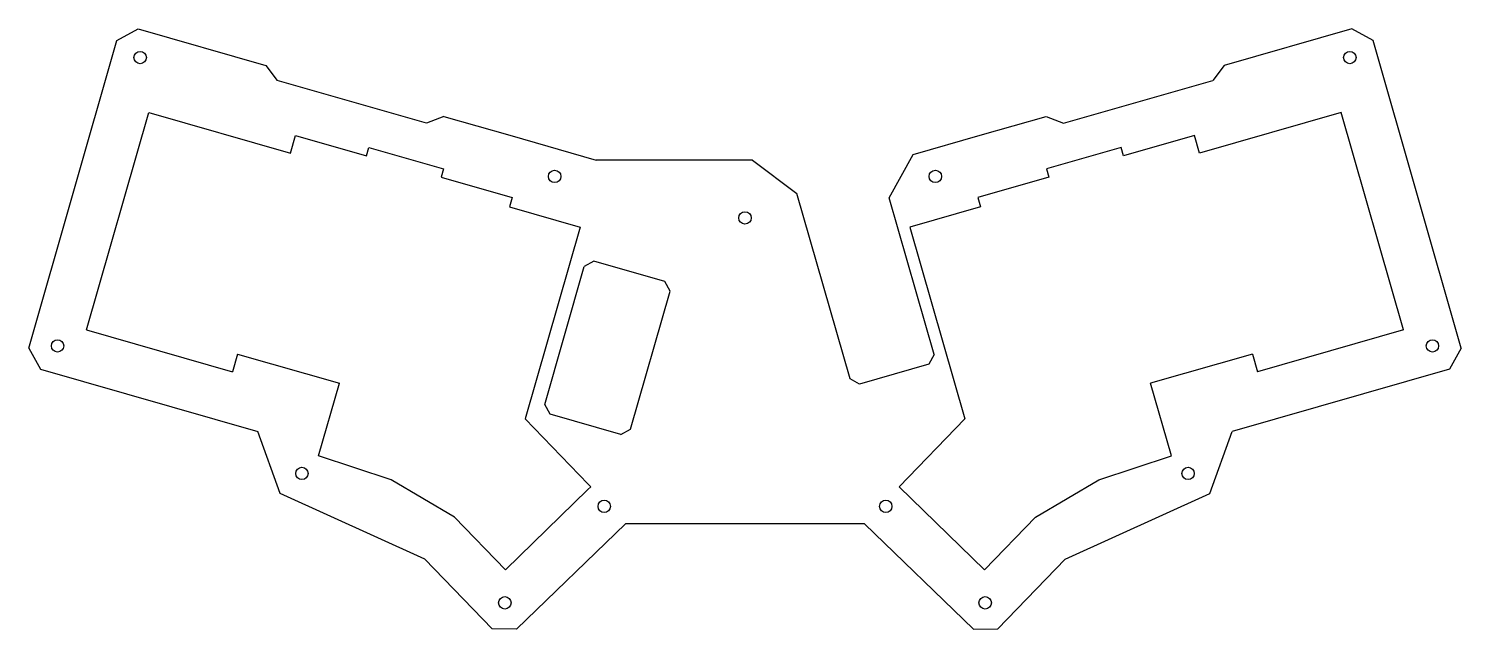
# Model space of a CAD drawing. Header units: millimetres. Extents: x -352 to 17, y -134 to 21.
import ezdxf

# ---------------------------------------------------------------- set-up
doc = ezdxf.new("R2010")
doc.units = ezdxf.units.MM

msp = doc.modelspace()

# ---------------------------------------------------------------- linework, layer by layer
at = {"color": 7, "linetype": 'Continuous', "lineweight": 25}
for p, q in [((-329.61, 18.1), (-324.15, 21.12)), ((-324.15, 21.12), (-291.19, 11.68)), ((-11.44, 21.12), (-44.4, 11.68)), ((-5.98, 18.1), (-11.44, 21.12)), ((-352.32, -61.13), (-329.61, 18.1)), ((16.73, -61.13), (-5.98, 18.1)), ((-291.19, 11.68), (-288.32, 7.77)), ((-44.4, 11.68), (-47.27, 7.77)), ((-249.87, -3.25), (-288.32, 7.77)), ((-85.72, -3.25), (-47.27, 7.77)), ((-337.46, -56.46), (-321.4, -0.46)), ((-321.4, -0.46), (-284.87, -10.94)), ((-245.37, -1.46), (-249.87, -3.25)), ((-245.37, -1.46), (-228.41, -6.32)), ((-107.18, -6.32), (-90.22, -1.46)), ((-90.22, -1.46), (-85.72, -3.25)), ((-14.19, -0.46), (-50.72, -10.94)), ((1.87, -56.46), (-14.19, -0.46)), ((-284.87, -10.94), (-283.56, -6.37)), ((-283.56, -6.37), (-265.3, -11.61)), ((-228.41, -6.32), (-206.17, -12.7)), ((-124.48, -11.28), (-107.18, -6.32)), ((-52.03, -6.37), (-70.29, -11.61)), ((-50.72, -10.94), (-52.03, -6.37)), ((-265.3, -11.61), (-264.68, -9.45)), ((-264.68, -9.45), (-245.45, -14.96)), ((-70.91, -9.45), (-90.14, -14.96)), ((-70.29, -11.61), (-70.91, -9.45)), ((-165.85, -12.7), (-206.17, -12.7)), ((-165.85, -12.7), (-154.42, -21.31)), ((-130.65, -22.42), (-124.48, -11.28)), ((-245.45, -14.96), (-246.07, -17.12)), ((-246.07, -17.12), (-227.81, -22.36)), ((-89.52, -17.12), (-107.78, -22.36)), ((-90.14, -14.96), (-89.52, -17.12)), ((-140.74, -69.01), (-154.42, -21.31)), ((-227.81, -22.36), (-228.5, -24.76)), ((-228.5, -24.76), (-210.23, -30)), ((-119.07, -62.8), (-130.65, -22.42)), ((-107.09, -24.76), (-125.36, -30)), ((-107.78, -22.36), (-107.09, -24.76)), ((-210.23, -30), (-224.39, -79.38)), ((-125.36, -30), (-111.2, -79.38)), ((-219.38, -75.67), (-209.19, -40.1)), ((-206.71, -38.73), (-209.19, -40.1)), ((-188.45, -43.97), (-206.71, -38.73)), ((-187.08, -46.44), (-188.45, -43.97)), ((-197.27, -82.01), (-187.08, -46.44)), ((-337.46, -56.46), (-299.85, -67.25)), ((1.87, -56.46), (-35.74, -67.25)), ((-352.32, -61.13), (-349.3, -66.59)), ((-298.54, -62.68), (-299.85, -67.25)), ((-298.54, -62.68), (-272.29, -70.2)), ((-37.05, -62.68), (-63.3, -70.2)), ((-37.05, -62.68), (-35.74, -67.25)), ((16.73, -61.13), (13.71, -66.59)), ((-120.44, -65.27), (-138.27, -70.38)), ((-119.07, -62.8), (-120.44, -65.27)), ((-349.3, -66.59), (-293.33, -82.64)), ((-138.27, -70.38), (-140.74, -69.01)), ((13.71, -66.59), (-42.26, -82.64)), ((-277.63, -88.83), (-272.29, -70.2)), ((-57.96, -88.83), (-63.3, -70.2)), ((-218.01, -78.15), (-219.38, -75.67)), ((-224.39, -79.38), (-208.21, -96.16)), ((-199.75, -83.38), (-218.01, -78.15)), ((-111.2, -79.38), (-128.07, -96.88)), ((-287.5, -98.56), (-293.33, -82.64)), ((-199.75, -83.38), (-197.27, -82.01)), ((-48.09, -98.56), (-42.26, -82.64)), ((-258.97, -95.01), (-277.63, -88.83)), ((-76.62, -95.01), (-57.96, -88.83)), ((-242.66, -104.67), (-258.97, -95.01)), ((-92.94, -104.67), (-76.62, -95.01)), ((-250.28, -115.49), (-287.5, -98.56)), ((-208.24, -97.57), (-229.53, -118.23)), ((-208.24, -97.57), (-207.49, -96.86)), ((-207.49, -96.86), (-208.21, -96.16)), ((-128.07, -96.88), (-106.06, -118.23)), ((-85.31, -115.49), (-48.09, -98.56)), ((-229.53, -118.23), (-242.66, -104.67)), ((-226.65, -133.54), (-198.57, -106.35)), ((-137.02, -106.35), (-198.57, -106.35)), ((-108.94, -133.54), (-137.02, -106.35)), ((-106.06, -118.23), (-92.94, -104.67)), ((-232.89, -133.44), (-250.28, -115.49)), ((-102.7, -133.44), (-85.31, -115.49)), ((-226.65, -133.54), (-232.89, -133.44)), ((-108.94, -133.54), (-102.7, -133.44))]:
    msp.add_line(p, q, dxfattribs=at)
for centre in [(-323.59, 13.68), (-12, 13.68), (-216.83, -16.92), (-118.76, -16.92), (-167.8, -27.61), (-344.88, -60.57), (9.29, -60.57), (-281.93, -93.4), (-53.66, -93.4), (-204.06, -101.88), (-131.53, -101.88), (-229.67, -126.71), (-105.92, -126.71)]:
    msp.add_circle(centre, 1.6, dxfattribs=at)

doc.saveas('drawing.dxf')
